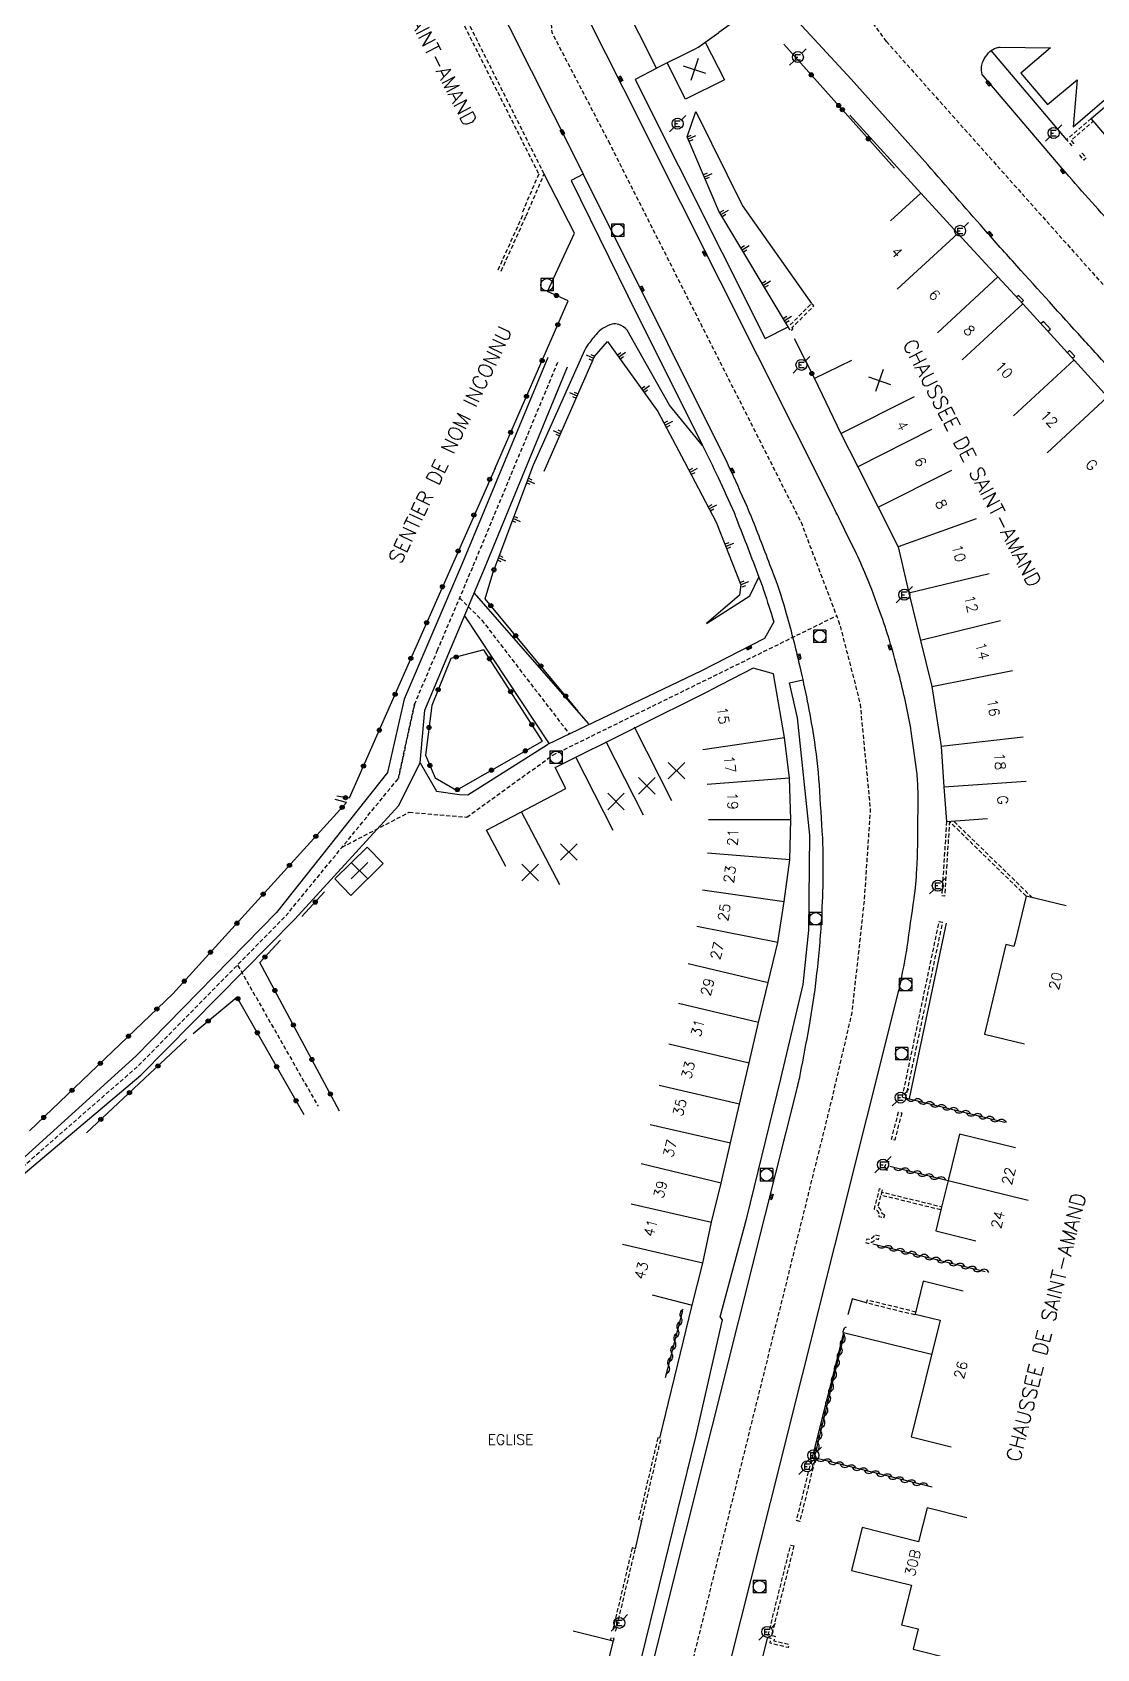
# Model space of a CAD drawing. Header units: millimetres. Extents: x 80999 to 82000, y 143000 to 144001.
# Drawn here: x 81412.8 to 81542, y 143377.2 to 143573.3 of the extents above; entities that cross this region are included whole.
import ezdxf
from ezdxf.enums import TextEntityAlignment as Align

# ---------------------------------------------------------------- set-up
doc = ezdxf.new("R2010")
doc.units = ezdxf.units.MM
doc.linetypes.add('DASHED', pattern=[0.75, 0.5, -0.25])
doc.layers.get('0').update_dxf_attribs({"linetype": 'CONTINUOUS'})
for name, color, linetype in [('W0001', 6, 'DASHED'), ('W0008', 7, 'CONTINUOUS'), ('W0100', 7, 'CONTINUOUS'), ('W0112', 1, 'DASHED'), ('W0211', 2, 'CONTINUOUS'), ('W0310', 3, 'CONTINUOUS'), ('W0322', 7, 'CONTINUOUS'), ('W0400', 7, 'CONTINUOUS'), ('W0420', 7, 'CONTINUOUS'), ('W0471', 7, 'CONTINUOUS'), ('W0984', 7, 'CONTINUOUS'), ('W0989', 7, 'CONTINUOUS'), ('W0991', 7, 'CONTINUOUS'), ('W1102', 7, 'CONTINUOUS')]:
    doc.layers.add(name, color=color, linetype=linetype)
doc.styles.get("Standard").update_dxf_attribs({"font": 'romans.shx', "width": 0.85})

# ---------------------------------------------------------------- blocks, each defined once
blk = doc.blocks.new('t211o')
at = {"color": 0, "linetype": 'Continuous'}
for p, q in [((-0.29, 0.5), (-0.29, 0)), ((0, 1), (0, 0)), ((0.29, 0.5), (0.29, 0))]:
    blk.add_line(p, q, dxfattribs=at)
blk = doc.blocks.new('t322o')
at = {"color": 0, "linetype": 'Continuous'}
for radius in [0.25, 0.15]:
    blk.add_circle((0, 0), radius, dxfattribs=at)
blk = doc.blocks.new('t991o')
at = {"color": 0, "linetype": 'Continuous'}
for p, q in [((-1, 1), (1, -1)), ((-1, -1), (1, 1))]:
    blk.add_line(p, q, dxfattribs=at)
blk = doc.blocks.new('T420')
for p, q in [((0.75, 0.75), (-0.75, 0.75)), ((-0.75, 0.75), (-0.75, -0.75)), ((0.75, 0.75), (0.75, -0.75)), ((0.75, -0.75), (-0.75, -0.75))]:
    blk.add_line(p, q)
blk.add_ellipse((0, 0), major_axis=(-0.53, 0.53), ratio=1, start_param=3.926991, end_param=10.210176)
blk = doc.blocks.new('T400')
for p, q in [((-0.15, 0.3), (0.15, 0.3)), ((-0.15, -0.25), (-0.15, 0.3)), ((-0.15, 0.15), (0.15, 0.15)), ((-0.15, 0), (0.15, 0)), ((0.15, 0.3), (0.15, -0.25)), ((-0.15, -0.15), (0.15, -0.15)), ((-0.15, -0.25), (-0.15, -0.3)), ((-0.15, -0.3), (0.15, -0.3)), ((0.15, -0.3), (0.15, -0.25))]:
    blk.add_line(p, q)
blk = doc.blocks.new('T471')
for p, q in [((-0.333334, 0.333334), (-0.333334, -0.333334)), ((-0.333334, 0.333334), (0.333334, 0.333334)), ((-0.333334, 0), (0, 0)), ((0.500001, 0.500001), (1.000002, 1.000002)), ((-0.500001, -0.500001), (-1.000002, -1.000002)), ((-0.333334, -0.333334), (0.333334, -0.333334))]:
    blk.add_line(p, q)
blk.add_ellipse((0, 0), major_axis=(0.471405, 0.471405), ratio=1, start_param=5.4977871438, end_param=11.780972451)
blk = doc.blocks.new('t310o')
at = {"color": 0, "linetype": 'Continuous'}
for centre, start, end in [((-0.5, 0.38), 216.8699, 323.1304), ((0.5, -0.37), 36.8699, 143.1303)]:
    blk.add_arc(centre, 0.625, start, end, dxfattribs=at)

msp = doc.modelspace()

# ---------------------------------------------------------------- linework, layer by layer
at = {"layer": 'W0001'}
for p, q in [((81459.16, 143491.75), (81457.22, 143482.81)), ((81437.71, 143460.16), (81447.47, 143443.04))]:
    msp.add_line(p, q, dxfattribs=at)
at = {"layer": 'W0001', "flags": 128}
for points in [[(81516.45, 143572.18), (81498.51, 143596.98), (81482.53, 143615.2), (81465.5, 143634.83), (81450.34, 143649.4), (81439.71, 143659.94), (81437.03, 143663.19), (81435, 143665.94), (81427.9, 143678.95)], [(81473.15, 143626.01), (81475.82, 143573.33), (81482.7, 143560.09)], [(81516.45, 143572.18), (81531.86, 143554.89), (81563.49, 143519.45), (81584.49, 143498.36), (81661.91, 143423.35), (81732.26, 143354.63), (81759.38, 143330.5), (81781.02, 143311.14), (81805.4, 143290.42), (81831.91, 143267.31), (81850.37, 143251.37), (81861.64, 143241.4), (81872.74, 143230.73), (81881, 143221.62), (81887.55, 143214.22), (81892.39, 143207.1), (81913.75, 143176.93), (81921.35, 143166.89), (81927.61, 143159.91), (81932.74, 143155.36), (81939.43, 143149.67), (81943.42, 143146.25), (81950.97, 143141.13), (81960.79, 143135.01), (82000, 143113.67)], [(81482.7, 143560.09), (81506.08, 143513.87), (81510.77, 143501.53), (81513.24, 143491.91), (81514.48, 143479.08), (81513.74, 143467.98), (81512.25, 143454.41), (81509.8, 143443.89), (81477.44, 143313.39), (81434.7, 143146.98), (81422.6, 143100.35), (81421.93, 143087.92), (81416.93, 143104.02), (81413, 143110.33), (81410.42, 143116.32), (81407.01, 143126.12)]]:
    msp.add_lwpolyline(points, dxfattribs=at)
at = {"layer": 'W0001'}
for points in [[(81316.68, 143279.21), (81324.51, 143292.21), (81332.28, 143306.08), (81340.06, 143319.95), (81352.56, 143340.33), (81378.02, 143385.9), (81386.04, 143400.37), (81392.5, 143411.02), (81398, 143419.75), (81403.66, 143428.75), (81425.69, 143447.97), (81443.55, 143466.12), (81457.22, 143482.81), (81459.16, 143491.75), (81461.94, 143498.29), (81466.31, 143508.6), (81476.56, 143533.28)], [(81464.65, 143504.69), (81467.34, 143502.01), (81477.93, 143488.23)], [(81450.38, 143474.46), (81458.53, 143478.7), (81465.53, 143478.1), (81475.95, 143485.63), (81510.39, 143502.53)]]:
    msp.add_lwpolyline(points, dxfattribs=at)
at = {"layer": 'W0008'}
for p, q in [((81480.33, 143489.44), (81466.41, 143505.33)), ((81465.24, 143502.54), (81475.52, 143487.01))]:
    msp.add_line(p, q, dxfattribs=at)
at = {"layer": 'W0008', "flags": 128}
for points in [[(81544.34, 143531.65, 0.000114), (81542.3, 143533.9, -0.000125), (81540.26, 143536.14, -0.001004), (81540.19, 143536.21, -0.000009), (81532.27, 143544.98, -0.002787), (81528.27, 143549.46, -0.001618), (81521.45, 143557.24), (81512.16, 143567.62)], [(81561.87, 143513.07, -0.000009), (81557.09, 143518.07, -0.001089)], [(81547.18, 143546.29, -0.002954), (81540.97, 143553.15, -0.005645), (81537.79, 143556.79), (81536.41, 143558.41), (81528.06, 143568.2, -0.072323), (81527.99, 143569.13, -0.096543), (81528.18, 143569.81, -0.068125), (81528.85, 143570.81, -0.096564), (81529.54, 143571.33, -0.054231), (81529.81, 143571.43, -0.038132), (81530.23, 143571.5), (81536.36, 143571.41), (81532.74, 143568.35), (81535.99, 143564.55), (81539.58, 143567.55), (81539.11, 143561.82), (81544.65, 143566.63)], [(81494.1, 143362.12), (81502.36, 143394.97), (81517.95, 143457.06, 0.013732), (81518.18, 143458.07, 0.003748), (81518.88, 143461.81, 0.008312), (81518.96, 143462.34, 0.000739), (81519.8, 143468.25, 0.021981), (81520.14, 143471.75, 0.019254), (81520.25, 143477.68, 0.01523), (81520.27, 143481.65, 0.026689), (81520.09, 143483.9, 0.001872), (81519.45, 143488.52, 0.010999), (81519.33, 143489.3, 0.009101), (81518.66, 143492.52, 0.008546), (81517.84, 143495.91, 0.010429), (81516.81, 143499.56, 0.011215), (81515.7, 143502.91, 0.011516), (81513.99, 143507.38, 0.016684), (81512.64, 143510.4, 0.000944), (81510.87, 143514, 0.001645), (81509.85, 143516.06), (81496.28, 143543.11), (81486.71, 143562.12)], [(81484.68, 143361.72), (81488.87, 143378.52), (81501.74, 143429.79), (81505.57, 143445.03, 0.012601), (81506.02, 143447.05, 0.004622), (81507.06, 143452.6, 0.014987), (81507.97, 143458.75, 0.013988), (81508.57, 143465.39, 0.010504), (81508.76, 143470.3, 0.011246), (81508.74, 143474.88, 0.008733), (81508.71, 143475.59, 0.000954), (81508.31, 143482.02, 0.024306), (81507.63, 143487.95, 0.016925), (81505.97, 143496.35, 0.015154), (81504.2, 143503.21, 0.021701), (81502.61, 143507.96, 0.000653), (81500.24, 143514.09, 0.009086), (81500.06, 143514.53, 0.004387), (81497.89, 143519.47, 0.009698), (81496.84, 143521.67), (81482.97, 143549.5), (81479.66, 143556.09), (81478.19, 143555.34), (81485.05, 143541.35), (81494.14, 143523.17, -0.006471), (81496.01, 143519.31, -0.005908), (81497.95, 143515.04, -0.01097), (81498.25, 143514.3, -0.001161), (81500.98, 143507.22, -0.011701), (81501.57, 143505.56, -0.005203), (81502.77, 143501.8), (81501.66, 143499.76), (81494.01, 143495.86)]]:
    msp.add_lwpolyline(points, format="xyb", dxfattribs=at)
at = {"layer": 'W0008'}
for points in [[(81512.16, 143567.62), (81495.21, 143585.96)], [(81480.18, 143575.11), (81486.71, 143562.12)], [(81475.36, 143533.86), (81464.98, 143508.94), (81457.91, 143492.42), (81455.89, 143483.54), (81442.44, 143466.52), (81425.41, 143449.14), (81403.2, 143429.06), (81391.71, 143411.38), (81385.31, 143400.82), (81377.29, 143386.18), (81362.19, 143359.3), (81351.78, 143340.69), (81339.67, 143320.55), (81323.92, 143292.92), (81315.91, 143279.69)], [(81317.46, 143278.73), (81325.09, 143291.51), (81340.45, 143319.36), (81353.34, 143339.97), (81363.5, 143358.2), (81378.75, 143385.62), (81386.84, 143400.05), (81404.12, 143428.43), (81425.98, 143446.79), (81444.67, 143465.73), (81457.22, 143479.47), (81459.86, 143484.68), (81460.42, 143491.07), (81467.65, 143508.26), (81477.76, 143532.71)], [(81494.01, 143495.86), (81475.31, 143486.91)], [(81459.86, 143484.68), (81461.83, 143481.27), (81464.63, 143480.84), (81465.65, 143480.83), (81475.31, 143486.91)]]:
    msp.add_lwpolyline(points, dxfattribs=at)
at = {"layer": 'W0008', "flags": 128}
for points in [[(81465.36, 143584.52), (81478.68, 143558.07)], [(81529.1, 143571.09), (81538.3, 143560.26)], [(81488.58, 143568.94), (81485.94, 143567.58), (81501.74, 143536.17), (81504.51, 143537.57)], [(81520.63, 143553.81), (81511.99, 143563.25)], [(81479.67, 143556.09), (81478.68, 143558.07)], [(81475.32, 143541.85), (81478.57, 143548.93), (81474.92, 143556.09)], [(81532.84, 143540.54), (81533.07, 143540.76), (81532.47, 143541.38), (81532.25, 143541.18)], [(81536.04, 143537.04), (81536.34, 143537.31), (81535.49, 143538.22), (81535.2, 143537.95)], [(81539.03, 143533.76), (81539.31, 143534.01), (81538.67, 143534.69), (81538.4, 143534.45)], [(81455.77, 143272.23), (81458.37, 143271.53), (81465.23, 143297.83), (81475.17, 143336.22), (81483.92, 143368.23), (81484.64, 143368.02), (81486.68, 143375.91), (81493.37, 143403.1), (81496.55, 143417.12), (81496.25, 143417.49), (81499.51, 143429.52), (81503.61, 143446.37), (81506.34, 143457.82), (81507.02, 143464.39), (81507.16, 143475.93), (81505.65, 143490.15), (81504.68, 143494.4), (81506.31, 143494.77)], [(81488.94, 143402.77), (81492.87, 143418.92)], [(81514.04, 143419.2), (81512.28, 143419.68), (81512.27, 143419.64), (81511.77, 143417.73)], [(81521.93, 143412.92), (81511.23, 143415.56), (81507.42, 143400.42)], [(81485.98, 143389.37), (81486.75, 143392.76)], [(81502.01, 143378.63), (81500.78, 143373.84), (81500.4, 143373.9)]]:
    msp.add_lwpolyline(points, dxfattribs=at)
at = {"layer": 'W0100'}
for points in [[(81493.03, 143571.2), (81488.56, 143568.94), (81484.25, 143577.47), (81493.23, 143583.85), (81500.17, 143576.17), (81496.1, 143573.28)], [(81470.26, 143472.11), (81467.93, 143476.53), (81477.53, 143481.59), (81476.24, 143484.11), (81495.1, 143493.51)], [(81451.45, 143468.62), (81449.51, 143470.61), (81453.44, 143474.48), (81455.39, 143472.5), (81451.45, 143468.62)]]:
    msp.add_lwpolyline(points, dxfattribs=at)
at = {"layer": 'W0100', "flags": 128}
for points in [[(81494.45, 143572.11), (81496.78, 143567.56), (81492.08, 143565.21), (81489.84, 143569.59)], [(81493.54, 143571.46), (81496.1, 143573.28)], [(81493.03, 143571.2), (81493.59, 143571.49)], [(81564.18, 143537.66), (81560.41, 143534.38), (81556.28, 143539.14), (81553.61, 143542.29), (81556.64, 143544.87), (81549.83, 143552.85), (81545.57, 143557.85), (81541.31, 143562.85), (81545.11, 143566.09)], [(81543.33, 143529.04), (81539.25, 143533.51), (81533.03, 143540.33), (81529.98, 143543.66), (81525.1, 143548.92), (81520.63, 143553.81), (81516.94, 143550.44)], [(81512.2, 143533.48), (81507.7, 143531.31), (81510.91, 143524.66), (81512.98, 143520.61), (81515.45, 143515.71), (81517.86, 143510.89), (81519.17, 143505.32), (81520.59, 143499.53), (81521.95, 143493.94), (81523.08, 143486.67), (81523.43, 143481.77), (81523.73, 143477.59), (81528.72, 143477.95)], [(81488.03, 143420.15), (81492.87, 143418.92), (81494.16, 143424), (81495.21, 143428.96), (81496.39, 143433.69), (81497.53, 143438.59), (81498.61, 143443.3), (81499.78, 143448.32), (81500.94, 143453.19), (81502.1, 143458.04), (81503.26, 143462.91), (81504.04, 143467.86), (81504.71, 143472.93), (81504.86, 143477.83), (81504.69, 143482.85), (81504.08, 143487.77), (81502.76, 143495.48), (81500.29, 143496.17), (81495.1, 143493.51)], [(81538.25, 143467.34), (81533.39, 143468.52), (81532.05, 143463), (81531.91, 143462.41), (81530.95, 143462.65), (81528.34, 143451.79), (81533.2, 143450.62)], [(81532.1, 143437.99), (81525.3, 143439.66), (81523.97, 143434.21), (81523.05, 143430.47), (81522.43, 143427.91), (81527.29, 143426.72)], [(81525.77, 143420.62), (81520.91, 143421.82), (81519.93, 143417.83), (81519.93, 143417.83), (81522.95, 143417.08), (81519.46, 143402.92), (81524.31, 143401.72)], [(81526.22, 143393.12), (81521.37, 143394.32), (81520.35, 143390.22), (81513.49, 143391.93), (81512.2, 143386.74), (81519.48, 143384.94), (81518.29, 143380.15), (81520.28, 143379.65), (81519.67, 143377.19), (81524.2, 143376.06)], [(81478.41, 143379.42), (81483.27, 143378.2), (81480.91, 143368.81), (81479.65, 143364.33), (81478.44, 143359.87), (81477.21, 143355.41), (81476, 143350.95), (81474.78, 143346.48), (81473.56, 143342.01), (81472.34, 143337.54), (81471.18, 143333.06), (81469.82, 143327.71), (81468.45, 143322.35), (81466.98, 143316.55), (81465.5, 143310.73), (81464.04, 143304.91), (81462.68, 143299.54), (81461.35, 143294.21), (81460, 143288.88), (81458.66, 143283.54), (81457.19, 143277.72), (81455.77, 143272.23), (81450.93, 143273.48)]]:
    msp.add_lwpolyline(points, dxfattribs=at)
at = {"layer": 'W0112'}
msp.add_lwpolyline([(81472.72, 143551.04), (81474.91, 143556.12), (81433.45, 143638.8), (81419.31, 143652.37), (81415.18, 143650.31), (81415.45, 143649.77), (81419.2, 143651.64), (81432.96, 143638.44), (81474.25, 143556.1), (81472.17, 143551.27)], dxfattribs=at)
at = {"layer": 'W0112', "flags": 128}
for points in [[(81541.31, 143562.85), (81538.3, 143560.26), (81538.9, 143559.56), (81539.2, 143559.82), (81538.86, 143560.21), (81541.57, 143562.55)], [(81469.32, 143544.51), (81472.36, 143551.2)], [(81469.69, 143544.35), (81472.72, 143551.04)], [(81523.74, 143477.59), (81523.16, 143468.59), (81523.55, 143468.56), (81524.14, 143477.57)], [(81533.39, 143468.52), (81524.07, 143477.61)], [(81534.16, 143468.33), (81524.59, 143477.65)], [(81523.05, 143430.46), (81515.83, 143432.23), (81515.93, 143432.62), (81523.15, 143430.85)], [(81519.9, 143417.72), (81514.03, 143419.17), (81514.13, 143419.56), (81520, 143418.11)], [(81507.43, 143400.42), (81507.81, 143400.32), (81505.93, 143392.68), (81505.55, 143392.78), (81507.42, 143400.42)], [(81483.27, 143378.2), (81483.33, 143378.19), (81483.39, 143378.46), (81483, 143378.55), (81482.94, 143378.27)]]:
    msp.add_lwpolyline(points, dxfattribs=at)
for points in [[(81540.21, 143558.65), (81540.7, 143558.06), (81540.39, 143557.8), (81539.9, 143558.39)], [(81505.09, 143537.31), (81505, 143537.49), (81507.64, 143540.12), (81507.35, 143540.4), (81504.51, 143537.56), (81504.74, 143537.12)], [(81518.38, 143444.14), (81522.85, 143465.44), (81523.24, 143465.36), (81518.77, 143444.06)], [(81518.3, 143442.22), (81517.45, 143438.93), (81517.06, 143439.03), (81517.91, 143442.32)], [(81516.16, 143435.41), (81516.54, 143435.29), (81516.84, 143436.27), (81516.45, 143436.39)], [(81488.7, 143402.83), (81486.36, 143392.85), (81486.75, 143392.76), (81489.09, 143402.74)], [(81485.59, 143389.46), (81483.23, 143379.5), (81483.62, 143379.41), (81485.98, 143389.37)], [(81505.22, 143389.71), (81502.51, 143378.88), (81502.93, 143378.77), (81502.8, 143378.21), (81504.62, 143377.76), (81504.52, 143377.37), (81502.32, 143377.92), (81502.45, 143378.49), (81502.03, 143378.6), (81504.83, 143389.81)]]:
    msp.add_lwpolyline(points, close=True, dxfattribs=at)
for points in [[(81516.24, 143429.88), (81515.93, 143429.97, 0.070369), (81515.85, 143430.28, 0.122806), (81515.53, 143430.73, 0.030006), (81515.42, 143430.81), (81515.96, 143432.92), (81515.57, 143433.01), (81514.95, 143430.58, -0.122806), (81515.27, 143430.42, -0.122806), (81515.48, 143430.13, -0.08041), (81515.53, 143429.9), (81515.51, 143429.66), (81516.14, 143429.5)], [(81513.92, 143426.5), (81514.3, 143426.37), (81514.34, 143426.49), (81514.35, 143426.49, 0.110896), (81514.82, 143426.64, 0.100749), (81515.16, 143426.94, 0.006195), (81515.18, 143426.96), (81515.48, 143426.87), (81515.6, 143427.26), (81514.96, 143427.44, -0.100749), (81514.84, 143427.18, -0.100749), (81514.62, 143426.99, -0.100879), (81514.35, 143426.89), (81514.06, 143426.91)]]:
    msp.add_lwpolyline(points, format="xyb", close=True, dxfattribs=at)
at = {"layer": 'W0211'}
msp.add_line((81473.58, 143520.82), (81468.81, 143508.12), dxfattribs=at)
for points in [[(81504.51, 143537.57), (81496.11, 143551.63), (81492.37, 143560.34), (81492.26, 143560.61), (81493.33, 143563.72), (81498.98, 143552.26), (81507.35, 143540.4)], [(81474.91, 143520.09), (81481.01, 143533.98), (81482.61, 143535.81), (81488.7, 143527.3), (81491.92, 143521.22), (81495.8, 143513.87), (81498.78, 143506.27), (81498.6, 143505.02), (81494.62, 143501.58), (81499.86, 143504.95), (81500.98, 143507.22)]]:
    msp.add_lwpolyline(points, dxfattribs=at)
at = {"layer": 'W0211', "flags": 128}
msp.add_lwpolyline([(81494.14, 143523.17), (81490.13, 143528.07), (81484.99, 143537.16, 0.109016), (81483.97, 143537.86, 0.170511), (81483.17, 143537.91, 0.069984), (81482.05, 143537.4, 0.076802), (81481.2, 143536.66, 0.018956), (81480.14, 143535.29, 0.050443), (81479.81, 143534.72), (81473.58, 143520.82)], format="xyb", dxfattribs=at)
at = {"layer": 'W0310'}
msp.add_line((81519.26, 143443.96), (81523.73, 143465.25), dxfattribs=at)
at = {"layer": 'W0310', "flags": 128}
for points in [[(81518.38, 143444.14), (81530.8, 143441.1)], [(81516.84, 143435.75), (81523.92, 143434.02)], [(81514.8, 143426.34), (81528.41, 143422.98)], [(81489.64, 143410.14), (81491.74, 143418.26)], [(81522, 143396.84), (81507.73, 143400.39), (81511.32, 143415.28)]]:
    msp.add_lwpolyline(points, dxfattribs=at)
at = {"layer": 'W0322'}
for p, q in [((81445.52, 143466.05), (81448.26, 143469.03)), ((81419.37, 143439.83), (81431.51, 143451.17))]:
    msp.add_line(p, q, dxfattribs=at)
at = {"layer": 'W0322', "flags": 128}
for points in [[(81503.99, 143571.86), (81510.76, 143564.31)], [(81517.41, 143556.83), (81510.76, 143564.31)], [(81468.95, 143520.44), (81477.84, 143540.75), (81475.32, 143541.85)], [(81505.24, 143536.16), (81507.7, 143531.31)]]:
    msp.add_lwpolyline(points, dxfattribs=at)
at = {"layer": 'W0322'}
for points in [[(81468.95, 143520.44), (81457.45, 143494.45), (81451.25, 143480.39), (81449.76, 143480.64)], [(81479.04, 143490.96), (81467.75, 143504.6), (81468.81, 143508.12)], [(81474.7, 143487.33), (81467.58, 143498.39), (81463.6, 143497.35), (81461.26, 143491.63), (81460.5, 143485.61), (81461.7, 143482.86), (81464.26, 143481.38), (81474.7, 143487.33)], [(81412.47, 143440.04), (81429.83, 143456.67), (81450.93, 143479.9), (81449.54, 143480.25)], [(81450.09, 143442.43), (81440.41, 143460.47), (81442.91, 143463.19)], [(81432.31, 143451.87), (81437.63, 143456.27), (81445.74, 143442.05)]]:
    msp.add_lwpolyline(points, dxfattribs=at)
at = {"layer": 'W1102'}
for p, q in [((81486.97, 143478.35), (81482.44, 143487.26)), ((81490.41, 143480.09), (81485.87, 143489.01)), ((81483.29, 143476.48), (81478.76, 143485.39)), ((81476.83, 143469.91), (81472.16, 143478.76))]:
    msp.add_line(p, q, dxfattribs=at)
at = {"layer": 'W1102', "flags": 128}
for points in [[(81517.74, 143542.15), (81525.1, 143548.92)], [(81522.63, 143536.87), (81529.98, 143543.66)], [(81525.65, 143533.58), (81533, 143540.36)], [(81531.86, 143526.77), (81539.21, 143533.56)], [(81510.91, 143524.66), (81519.87, 143529.11)], [(81535.95, 143522.3), (81543.29, 143529.08)], [(81521.9, 143525.14), (81512.98, 143520.61)], [(81515.45, 143515.71), (81524.39, 143520.2)], [(81527.32, 143514.31), (81517.86, 143510.89)], [(81519.17, 143505.32), (81528.9, 143507.65)], [(81530.3, 143501.9), (81520.59, 143499.53)], [(81521.95, 143493.94), (81531.76, 143495.89)], [(81494.18, 143486.31), (81504.08, 143487.77)], [(81533.02, 143487.8), (81523.08, 143486.67)], [(81504.69, 143482.85), (81494.71, 143482.06)], [(81523.43, 143481.77), (81533.4, 143482.49)], [(81494.86, 143477.81), (81504.86, 143477.83)], [(81504.71, 143472.93), (81494.73, 143473.74)], [(81494.14, 143469.3), (81504.04, 143467.86)], [(81503.26, 143462.91), (81493.44, 143464.85)], [(81492.37, 143460.36), (81502.1, 143458.04)], [(81500.94, 143453.19), (81491.22, 143455.51)], [(81490.05, 143450.62), (81499.78, 143448.32)], [(81498.61, 143443.3), (81488.86, 143445.55)], [(81487.79, 143440.84), (81497.53, 143438.59)], [(81496.39, 143433.69), (81486.67, 143436.04)], [(81523.92, 143434.02), (81533.64, 143431.64)], [(81485.46, 143431.21), (81495.21, 143428.96)], [(81494.16, 143424), (81484.42, 143426.26)]]:
    msp.add_lwpolyline(points, dxfattribs=at)

# ---------------------------------------------------------------- block references
at = {"layer": 'W0211'}
for p, rotation in [((81492.37, 143560.34), 293.2540311589807), ((81494.35, 143555.75), 293.2540311591334), ((81496.38, 143551.19), 300.8297380635823), ((81498.94, 143546.89), 300.8297380631773), ((81501.51, 143542.6), 300.8297380633483), ((81504.07, 143538.31), 300.8297380633483), ((81480.91, 143533.77), 66.3089705935902), ((81483.98, 143533.9), 305.5979545746754), ((81486.89, 143529.83), 305.5979545747797), ((81478.91, 143529.2), 66.30897059262901), ((81476.9, 143524.62), 66.308970593212), ((81489.58, 143525.64), 297.8676232595287), ((81492.61, 143519.91), 297.8676232597153), ((81472.87, 143518.94), 245.4731090404762), ((81494.94, 143515.49), 297.8676232600521), ((81471.13, 143514.33), 245.4731090404762), ((81496.96, 143510.93), 291.4200762198864), ((81469.36, 143509.56), 245.4731090404762), ((81498.78, 143506.27), 291.4200762197305)]:
    msp.add_blockref('t211o', p, dxfattribs=dict(at, rotation=rotation))
at = {"layer": 'W0310'}
for p, rotation in [((81519.83, 143443.79), 346.253571249459), ((81521.29, 143443.43), 346.253571249459), ((81522.75, 143443.07), 346.253571249459), ((81524.2, 143442.72), 346.253571249459), ((81525.66, 143442.36), 346.253571249459), ((81527.12, 143442), 346.253571249459), ((81528.58, 143441.65), 346.253571249459), ((81530.03, 143441.29), 346.253571249459), ((81518.3, 143435.39), 346.2535712493299), ((81519.76, 143435.04), 346.2535712493299), ((81521.21, 143434.68), 346.2535712493299), ((81522.67, 143434.32), 346.2535712493299), ((81516.25, 143425.98), 346.1432192135653), ((81517.71, 143425.63), 346.1432192135653), ((81519.16, 143425.27), 346.1432192135653), ((81520.62, 143424.91), 346.1432192135653), ((81522.08, 143424.55), 346.1432192135653), ((81523.53, 143424.19), 346.1432192135653), ((81524.99, 143423.83), 346.1432192135653), ((81526.45, 143423.47), 346.1432192135653), ((81527.9, 143423.11), 346.1432192135653), ((81491.15, 143415.95), 75.48369323396085), ((81491.52, 143417.4), 75.48369323396085), ((81490.77, 143414.5), 75.48369323396085), ((81510.96, 143413.8), 76.46151490459813), ((81511.31, 143415.26), 76.46151490459813), ((81490.39, 143413.05), 75.48369323396085), ((81510.61, 143412.34), 76.46151490459813), ((81490.02, 143411.59), 75.48369323396085), ((81510.26, 143410.88), 76.46151490459813), ((81509.55, 143407.97), 76.46151490459813), ((81509.9, 143409.42), 76.46151490459813), ((81509.2, 143406.51), 76.46151490459813), ((81508.85, 143405.05), 76.46151490459813), ((81508.15, 143402.13), 76.46151490459813), ((81508.5, 143403.59), 76.46151490459813), ((81507.8, 143400.67), 76.46151490459813), ((81508.9, 143400.1), 166.0477818738134), ((81510.35, 143399.73), 166.0477818738134), ((81511.81, 143399.37), 166.0477818738134), ((81513.26, 143399.01), 166.0477818738134), ((81514.72, 143398.65), 166.0477818738134), ((81516.17, 143398.29), 166.0477818738134), ((81517.63, 143397.93), 166.0477818738134), ((81519.09, 143397.56), 166.0477818738134), ((81520.54, 143397.2), 166.0477818738134)]:
    msp.add_blockref('t310o', p, dxfattribs=dict(at, rotation=rotation))
at = {"layer": 'W0322'}
for p, rotation in [((81507.32, 143568.14), 311.8706500263266), ((81510.66, 143564.42), 311.8706500263266), ((81511.1, 143563.92), 131.6640635499114), ((81514.26, 143560.38), 131.6640635499114), ((81476.4, 143541.38), 156.5489692460468), ((81476.57, 143537.84), 66.36040046100423), ((81474.66, 143533.49), 66.36040046100423), ((81507.39, 143531.92), 296.8922373806774), ((81472.76, 143529.14), 66.36040046100423), ((81470.85, 143524.79), 66.36040046100423), ((81468.3, 143519.09), 246.2462660221885), ((81466.38, 143514.75), 246.2462660221885), ((81464.47, 143510.4), 246.2462660221885), ((81468.81, 143508.11), 73.26942509452789), ((81462.56, 143506.05), 246.2462660221885), ((81468.43, 143503.77), 129.6389683828278), ((81460.65, 143501.7), 246.2462660221885), ((81471.46, 143500.11), 129.6389683828278), ((81458.73, 143497.36), 246.2462660221885), ((81464.23, 143497.52), 194.6713171794421), ((81468.28, 143497.31), 122.769932833971), ((81474.5, 143496.45), 129.6389683828278), ((81456.82, 143493.01), 246.2060104077725), ((81462.05, 143493.56), 247.7561059568031), ((81470.85, 143493.32), 122.769932833971), ((81477.53, 143492.79), 129.6389683828278), ((81460.93, 143488.98), 262.8153500017111), ((81473.42, 143489.32), 122.769932833971), ((81454.9, 143488.66), 246.2060104077725), ((81472.63, 143486.15), 29.67207667450079), ((81452.99, 143484.32), 246.2060104077725), ((81461.04, 143484.37), 293.511437880585), ((81468.51, 143483.8), 29.67207667450079), ((81464.38, 143481.45), 29.67207667450079), ((81450.39, 143479.3), 47.7390535073774), ((81450.8, 143480.47), 170.5813208997375), ((81447.2, 143475.79), 47.7390535073774), ((81444, 143472.27), 47.7390535073774), ((81440.81, 143468.76), 47.7390535073774), ((81447.13, 143467.8), 47.52262732962082), ((81437.62, 143465.24), 47.7390535073774), ((81434.42, 143461.73), 47.7390535073774), ((81441.02, 143461.13), 47.46087102610191), ((81431.23, 143458.21), 47.7390535073774), ((81437.74, 143456.08), 299.6945467561407), ((81442.23, 143457.08), 118.2235773555462), ((81427.9, 143454.83), 43.78173475919148), ((81434.14, 143453.39), 39.59937620872212), ((81440.1, 143451.95), 299.6945467561407), ((81444.48, 143452.89), 118.2235773555462), ((81424.47, 143451.54), 43.78173475919148), ((81421.04, 143448.25), 43.78173475919148), ((81428.05, 143447.93), 43.05341313670709), ((81442.45, 143447.83), 299.6945467561407), ((81446.72, 143448.71), 118.2235773555462), ((81417.61, 143444.97), 43.78173475919148), ((81424.58, 143444.69), 43.05341313670709), ((81448.97, 143444.52), 118.2235773555462), ((81444.8, 143443.7), 299.6945467561407), ((81414.18, 143441.68), 43.78173475919148), ((81421.11, 143441.45), 43.05341313670709)]:
    msp.add_blockref('t322o', p, dxfattribs=dict(at, rotation=rotation))
at = {"layer": 'W0400'}
for p, rotation in [((81484.18, 143567.64), 208.1856138384325), ((81528.83, 143567.08), 221.4656037068422), ((81477.11, 143561.2), 26.74267390899298), ((81537.87, 143556.46), 220.6208634881472), ((81529.04, 143548.82), 221.4480901882515), ((81494.41, 143546.49), 26.97374688132395), ((81486.79, 143542.17), 206.5007538070606), ((81497.74, 143520.12), 205.841316227246), ((81516.89, 143498.72), 15.30771557276299), ((81499.79, 143498.65), 118.0708339654586), ((81505.84, 143497.57), 13.40976255086844), ((81502.47, 143432.07), 345.5972612891413)]:
    msp.add_blockref('T400', p, dxfattribs=dict(at, rotation=rotation))
at = {"layer": 'W0420'}
for p in [(81483.83, 143549.29), (81475.25, 143542.68), (81508.35, 143500.05), (81476.36, 143485.36), (81507.86, 143465.78), (81518.76, 143457.78), (81518.28, 143449.41), (81501.89, 143434.72), (81501.04, 143384.76)]:
    msp.add_blockref('T420', p, dxfattribs=at)
at = {"layer": 'W0471'}
for p in [(81505.7, 143570.3), (81491.1, 143562.23), (81536.73, 143561.09), (81525.39, 143549.23), (81506.13, 143532.97), (81518.62, 143505.09), (81522.68, 143469.8), (81518.16, 143444.09), (81516.03, 143435.95), (81507.57, 143400.69), (81506.82, 143399.35), (81484.04, 143380.37), (81501.98, 143379.28)]:
    msp.add_blockref('T471', p, dxfattribs=at)
at = {"layer": 'W0991'}
for p, rotation in [((81493.14, 143568.79), 296.6958389677886), ((81515.59, 143531.06), 296.1265386932346), ((81490.96, 143483.74), 90), ((81487.37, 143481.91), 90), ((81483.62, 143480.01), 90), ((81477.91, 143473.88), 90), ((81452.5, 143471.62), 90), ((81473.21, 143471.4), 90)]:
    msp.add_blockref('t991o', p, dxfattribs=dict(at, rotation=rotation))

# ---------------------------------------------------------------- texts
at = {"layer": 'W0984'}
msp.add_text('EGLISE', height=1.25, dxfattribs=at).set_placement((81470.83, 143402.61), align=Align.MIDDLE)
at = {"layer": 'W0989'}
for s, rotation, p in [('CHAUSSEE DE SAINT-AMAND', 297.4706, (81458.36, 143576.96)), ('SENTIER DE NOM INCONNU', 64.4863, (81463.5, 143523.27)), ('CHAUSSEE DE SAINT-AMAND', 297.4706, (81526.84, 143521.05)), ('CHAUSSEE DE SAINT-AMAND', 76.068, (81535.81, 143416.24))]:
    msp.add_text(s, height=1.75, rotation=rotation, dxfattribs=at).set_placement(p, align=Align.MIDDLE)
at = {"layer": 'W0991'}
for s, rotation, p in [('4', 312.4104, (81517.71, 143546.63)), ('6', 312.4104, (81522.29, 143541.45)), ('8', 312.4104, (81526.51, 143537.14)), ('10', 312.4104, (81530.73, 143532.36)), ('12', 312.4104, (81536.19, 143526.42)), ('4', 296.5016, (81518.38, 143525.58)), ('6', 296.5016, (81520.58, 143521.19)), ('G', 312.4814, (81541.34, 143520.85)), ('8', 296.5016, (81523.1, 143516.07)), ('10', 283.6461, (81525.24, 143510.12)), ('12', 283.6461, (81526.73, 143503.98)), ('14', 283.6461, (81528.1, 143498.25)), ('15', 277.0608, (81496.64, 143490.43)), ('16', 278.839, (81529.43, 143491.38)), ('17', 277.0608, (81497.43, 143484.52)), ('18', 274.1385, (81530.22, 143484.87)), ('19', 272.0005, (81497.78, 143480.06)), ('G', 274.148, (81530.56, 143480.19)), ('21', 88.1944, (81497.79, 143475.66)), ('23', 82.4558, (81497.42, 143471.18)), ('25', 81.0334, (81496.75, 143466.57)), ('27', 75.8045, (81495.89, 143461.9)), ('29', 75.8045, (81494.72, 143457.51)), ('20', 76.2536, (81536.98, 143458.24)), ('31', 75.8045, (81493.55, 143452.55)), ('33', 75.8045, (81492.38, 143447.43)), ('35', 75.8045, (81491.35, 143442.9)), ('37', 75.8045, (81490.18, 143437.93)), ('22', 76.2536, (81531.27, 143434.57)), ('39', 75.8045, (81489.01, 143432.96)), ('41', 75.8045, (81487.84, 143428.29)), ('24', 76.2536, (81529.97, 143429.27)), ('43', 75.8045, (81486.71, 143423.11)), ('26', 76.1432, (81525.47, 143411.06)), ('30B', 76.0478, (81519.64, 143387.65))]:
    msp.add_text(s, height=1.25, rotation=rotation, dxfattribs=at).set_placement(p, align=Align.MIDDLE)

doc.saveas('drawing.dxf')
